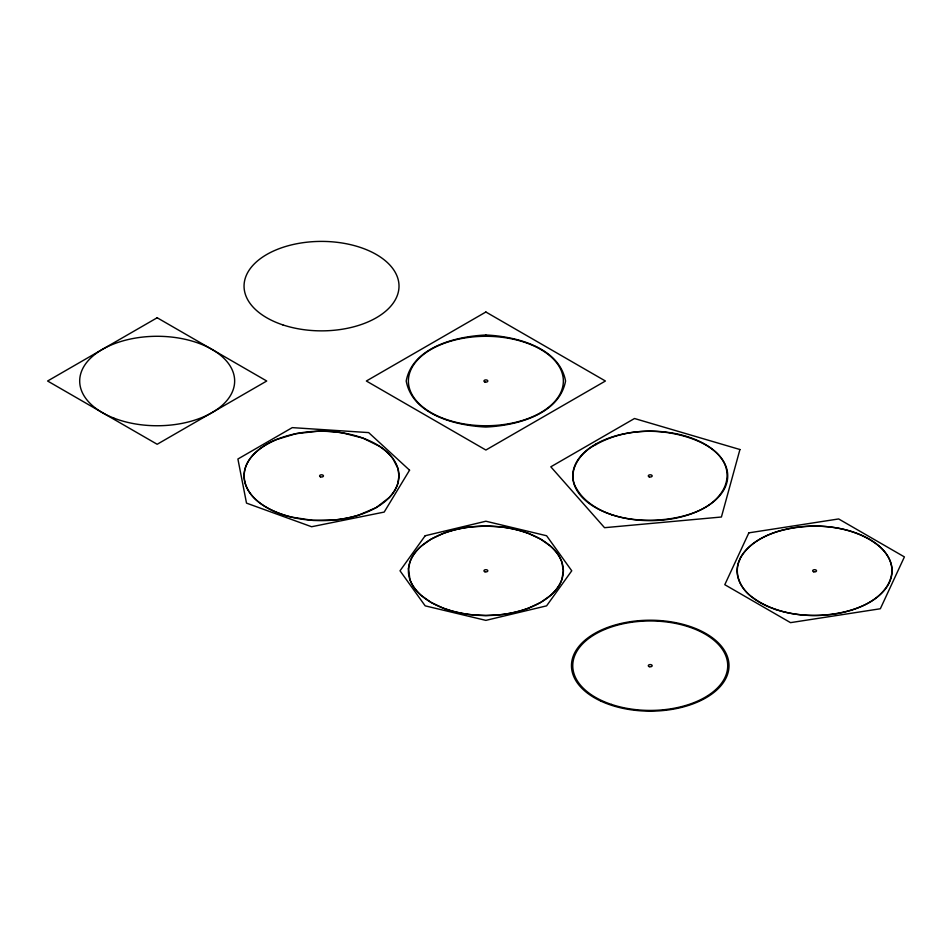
<?xml version="1.0" encoding="UTF-8"?>
<svg xmlns="http://www.w3.org/2000/svg" width="952" height="952" viewBox="0 0 952 952"><rect width="100%" height="100%" fill="white"/><g stroke="black" fill="none" stroke-linecap="round" stroke-linejoin="round"><path stroke-width="1.43" d="M740.061 559.264C732.707 573.33 740.942 589.871 753.306 597.904A81.979 47.326 0 0 0 767.645 606.186C785.424 614.123 805.297 616.515 824.611 614.992A81.979 47.326 0 0 0 844.198 611.969C859.918 608.197 876.137 601.39 885.895 587.884A81.979 47.326 0 0 0 891.143 576.579C894.63 563.56 886.229 550.887 875.876 543.699A81.979 47.326 0 0 0 861.548 535.417C843.758 527.479 823.885 525.076 804.583 526.599A81.979 47.326 0 0 0 784.995 529.633C767.169 533.596 748.486 542.747 739.752 559.217M595.964 444.572C579.947 452.26 565.548 472.359 577.102 489.53A84.776 48.945 0 0 0 588.169 502.061C605.484 515.948 628.356 520.363 650.073 520.268A84.776 48.945 0 0 0 674.135 518.067C692.866 514.592 713.393 507.214 723.27 489.709A84.776 48.945 0 0 0 727.078 475.81C727.423 457.817 710.608 445.988 695.543 440.074A84.776 48.945 0 0 0 673.826 433.684C647.681 428.555 619.383 431.315 595.964 444.572L595.452 444.275M485.877 335.009C456.27 336.33 412.609 347.028 406.195 381.014C412.609 415.001 456.27 425.711 485.877 427.031C515.496 425.711 559.145 415.001 565.571 381.014C559.145 347.028 515.496 336.33 485.877 335.009L485.877 336.282M408.503 568.606L409.943 579.506A79.325 45.803 0 0 0 421.522 595.643L431.101 602.426L442.847 607.959A79.325 45.803 0 0 0 470.8 614.647L485.877 615.527L500.966 614.647A79.325 45.803 0 0 0 528.919 607.959L540.665 602.426L550.256 595.643A79.325 45.803 0 0 0 561.823 579.506L563.358 570.795L561.823 562.085A79.325 45.803 0 0 0 550.244 545.96L540.665 539.165L528.919 533.632A79.325 45.803 0 0 0 500.966 526.956L485.877 526.063L470.8 526.956A79.325 45.803 0 0 0 442.847 533.644L431.101 539.165L421.51 545.948A79.325 45.803 0 0 0 409.943 562.085L408.503 568.606M398.971 475.893L397.805 483.366A80.325 46.374 0 0 1 389.213 497.527L376.314 507.535L358.975 514.984A80.325 46.374 0 0 1 334.45 519.947L312.851 520.363L291.955 517.186A80.325 46.374 0 0 1 269.951 509.201C260.705 504.465 251.899 497.789 247.199 488.293A80.325 46.374 0 0 1 244.295 473.382C245.08 463.91 251.173 455.829 258.409 450.082A80.325 46.374 0 0 1 276.794 439.467L295.941 433.684L317.147 431.315A80.325 46.374 0 0 1 342.982 432.993L362.748 438.039L379.182 446.131A80.325 46.374 0 0 1 393.009 458.84L397.9 468.432L398.971 475.893A77.481 44.732 0 0 1 282.792 514.651A77.481 44.732 0 0 1 282.792 437.17A77.481 44.732 0 0 1 399.007 475.905M739.93 449.522L721.414 517.007L604.544 527.694L550.815 466.813L634.496 418.511L739.93 449.522M748.855 532.846L724.793 584.695L790.529 622.644L880.338 608.756L904.4 556.908L838.652 518.947L748.855 532.846M409.562 470.181L384.18 512.081L311.601 526.742L246.508 503.12L237.905 459.019L292.264 427.627L368.662 432.601L409.562 470.181M425.175 535.75L400.018 570.795L425.175 605.853L485.877 620.371L546.591 605.853L571.747 570.795L546.591 535.75L485.877 521.232L425.175 535.75M157.175 317.754L47.6 381.014L157.175 444.275L266.738 381.014L157.175 317.754M485.877 312.006L366.353 381.014L485.877 450.034L605.413 381.014L485.877 312.006M282.792 324.87A77.481 44.732 0 0 0 399.007 286.124A77.481 44.732 0 0 0 282.792 247.389A77.481 44.732 0 0 0 282.792 324.87M447.142 609.542A77.481 44.732 0 0 0 563.358 570.795A77.481 44.732 0 0 0 447.142 532.061A77.481 44.732 0 0 0 447.142 609.542M611.493 704.432A77.481 44.732 0 0 0 727.721 665.686A77.481 44.732 0 0 0 611.493 626.952A77.481 44.732 0 0 0 611.493 704.432M600.676 701.029A78.766 45.47 0 0 0 728.03 672.802A78.766 45.47 0 0 0 622.013 623.239A78.766 45.47 0 0 0 600.676 701.029M320.443 476.833A1.94 1.119 0 0 0 323.454 475.988A1.94 1.119 0 0 0 320.681 474.905A1.94 1.119 0 0 0 320.443 476.833M484.913 571.771A1.94 1.119 0 0 0 487.817 570.795A1.94 1.119 0 0 0 484.913 569.832A1.94 1.119 0 0 0 484.913 571.771M649.264 666.662A1.94 1.119 0 0 0 652.179 665.686A1.94 1.119 0 0 0 649.264 664.722A1.94 1.119 0 0 0 649.264 666.662M813.627 571.771A1.94 1.119 0 0 0 816.53 570.795A1.94 1.119 0 0 0 813.627 569.832A1.94 1.119 0 0 0 813.627 571.771M775.856 609.542A77.481 44.732 0 0 0 892.072 570.795A77.481 44.732 0 0 0 775.856 532.061A77.481 44.732 0 0 0 775.856 609.542M649.264 476.881A1.94 1.119 0 0 0 652.179 475.905A1.94 1.119 0 0 0 649.264 474.941A1.94 1.119 0 0 0 649.264 476.881M611.493 514.651A77.481 44.732 0 0 0 727.721 475.905A77.481 44.732 0 0 0 611.493 437.17A77.481 44.732 0 0 0 611.493 514.651M484.913 381.99A1.94 1.119 0 0 0 487.817 381.014A1.94 1.119 0 0 0 484.913 380.05A1.94 1.119 0 0 0 484.913 381.99M447.142 419.761A77.481 44.732 0 0 0 563.358 381.014A77.481 44.732 0 0 0 447.142 342.28A77.481 44.732 0 0 0 447.142 419.761M113.74 418.059A77.481 44.732 0 0 0 234.454 384.215A77.481 44.732 0 0 0 123.32 340.78A77.481 44.732 0 0 0 113.74 418.059"/></g></svg>
